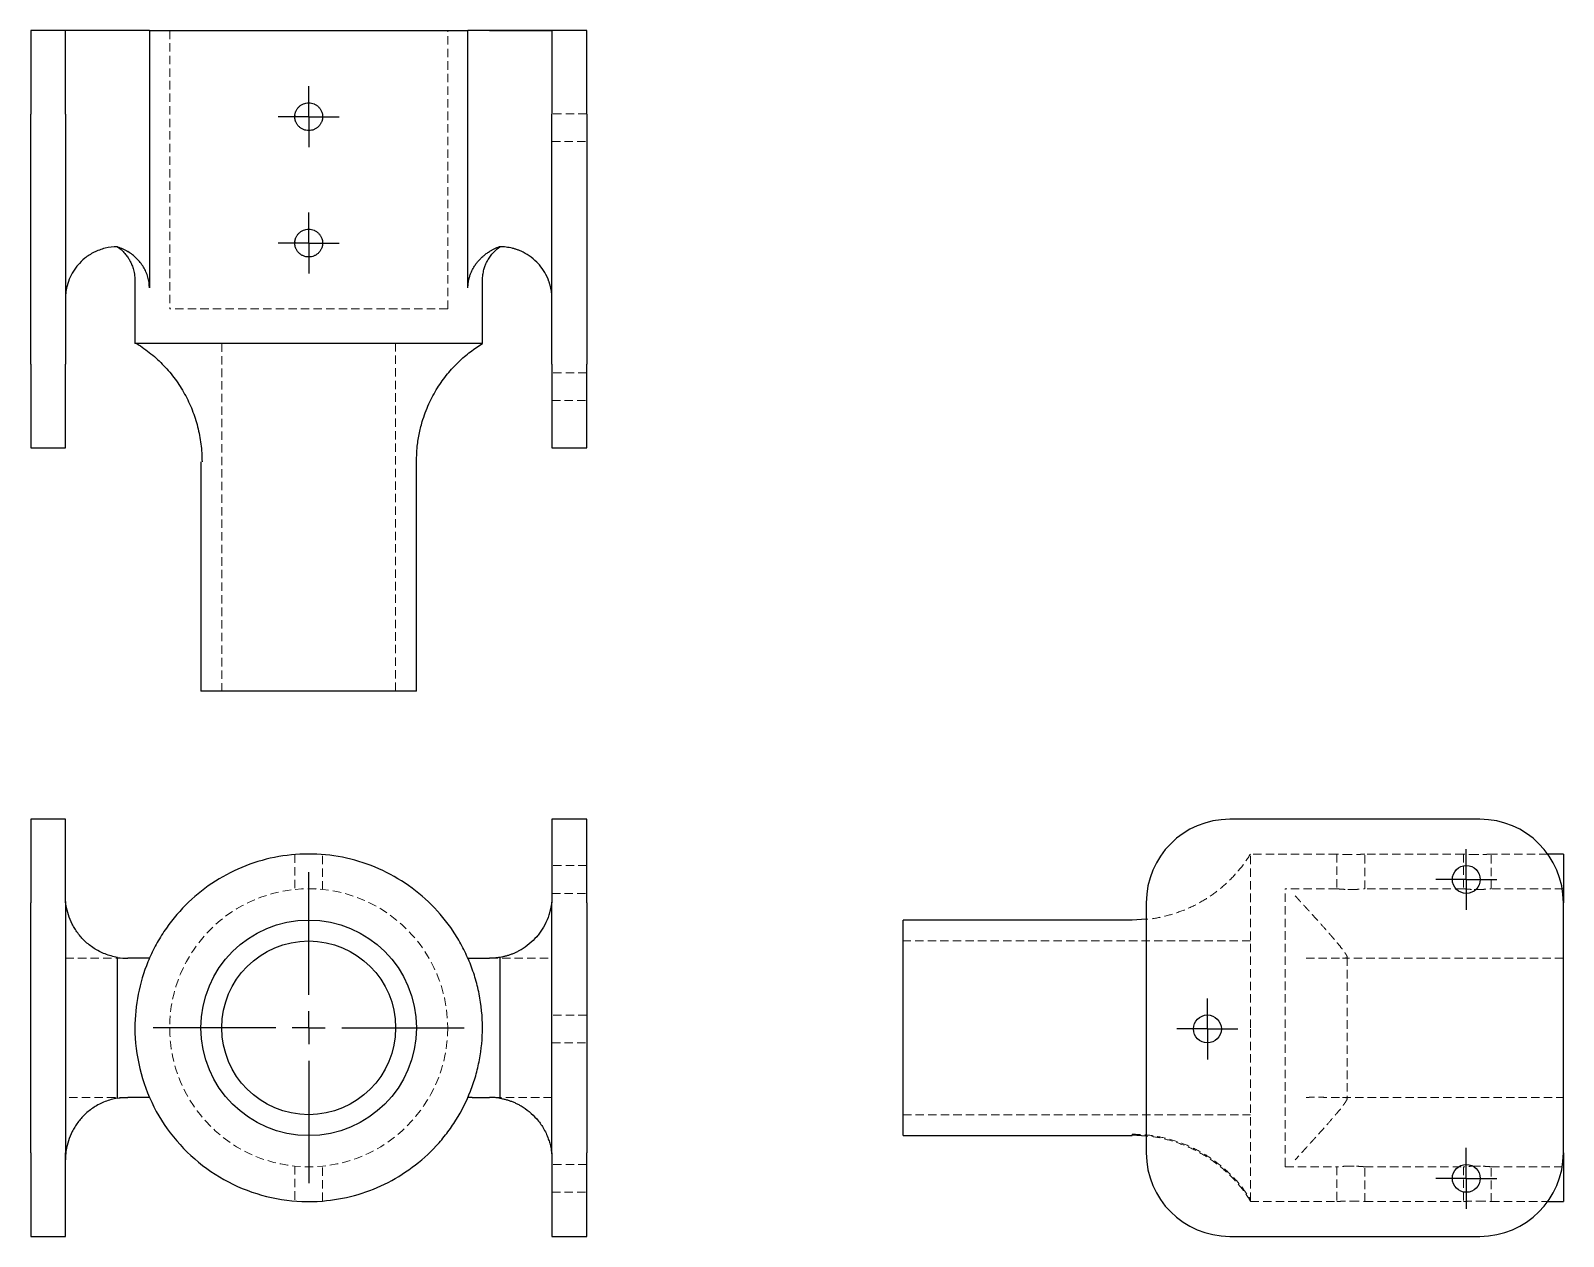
# Model space of a CAD drawing. Header units: millimetres. Extents: x 41 to 273, y 25 to 208.
import ezdxf

# ---------------------------------------------------------------- set-up
doc = ezdxf.new("R2010")
doc.units = ezdxf.units.MM
doc.linetypes.add('HIDDEN', pattern=[1.905, 1.27, -0.635])
doc.layers.add('10', color=7, linetype='Continuous')

# ---------------------------------------------------------------- blocks, each defined once
blk = doc.blocks.new('SW_CENTERMARKSYMBOL_0')
at = {"layer": '10', "color": 0}
for p, q in [((0, 5), (0, 23.55)), ((0, 0), (0, 2.5)), ((-5, 0), (-23.55, 0)), ((0, 0), (-2.5, 0)), ((0, 0), (0, -2.5)), ((0, 0), (2.5, 0)), ((5, 0), (23.55, 0)), ((0, -5), (0, -23.55))]:
    blk.add_line(p, q, dxfattribs=at)
blk = doc.blocks.new('SW_CENTERMARKSYMBOL_1')
at = {"layer": '10', "color": 0}
for p, q in [((0, 2.5), (0, 4.61)), ((0, 0), (0, 2.5)), ((-2.5, 0), (-4.61, 0)), ((0, 0), (-2.5, 0)), ((0, 0), (0, -2.5)), ((0, 0), (2.5, 0)), ((2.5, 0), (4.61, 0)), ((0, -2.5), (0, -4.61))]:
    blk.add_line(p, q, dxfattribs=at)
blk = doc.blocks.new('SW_CENTERMARKSYMBOL_2')
at = {"layer": '10', "color": 0}
for p, q in [((0, 2.5), (0, 4.61)), ((0, 0), (0, 2.5)), ((-2.5, 0), (-4.61, 0)), ((0, 0), (-2.5, 0)), ((0, 0), (0, -2.5)), ((0, 0), (2.5, 0)), ((2.5, 0), (4.61, 0)), ((0, -2.5), (0, -4.61))]:
    blk.add_line(p, q, dxfattribs=at)
blk = doc.blocks.new('SW_CENTERMARKSYMBOL_3')
at = {"layer": '10', "color": 0}
for p, q in [((0, 2.5), (0, 4.61)), ((0, 0), (0, 2.5)), ((-2.5, 0), (-4.61, 0)), ((0, 0), (-2.5, 0)), ((0, 0), (0, -2.5)), ((0, 0), (2.5, 0)), ((2.5, 0), (4.61, 0)), ((0, -2.5), (0, -4.61))]:
    blk.add_line(p, q, dxfattribs=at)
blk = doc.blocks.new('SW_CENTERMARKSYMBOL_4')
at = {"layer": '10', "color": 0}
for p, q in [((0, 2.5), (0, 4.61)), ((0, 0), (0, 2.5)), ((-2.5, 0), (-4.61, 0)), ((0, 0), (-2.5, 0)), ((0, 0), (0, -2.5)), ((0, 0), (2.5, 0)), ((2.5, 0), (4.61, 0)), ((0, -2.5), (0, -4.61))]:
    blk.add_line(p, q, dxfattribs=at)
blk = doc.blocks.new('SW_CENTERMARKSYMBOL_5')
at = {"layer": '10', "color": 0}
for p, q in [((0, 2.5), (0, 4.61)), ((0, 0), (0, 2.5)), ((-2.5, 0), (-4.61, 0)), ((0, 0), (-2.5, 0)), ((0, 0), (0, -2.5)), ((0, 0), (2.5, 0)), ((2.5, 0), (4.61, 0)), ((0, -2.5), (0, -4.61))]:
    blk.add_line(p, q, dxfattribs=at)

msp = doc.modelspace()

# ---------------------------------------------------------------- linework, layer by layer
at = {"color": 7, "linetype": 'Continuous', "lineweight": 25}
for p, q in [((46.22, 208), (40.9, 208)), ((40.9, 208), (40.9, 195.37)), ((58.88, 208), (46.16, 208)), ((46.16, 195.37), (46.16, 207.95)), ((55.63, 208), (46.22, 208)), ((58.88, 208), (58.88, 169.03)), ((58.88, 208), (107.12, 208)), ((107.12, 169.03), (107.12, 208)), ((119.84, 208), (107.12, 208)), ((110.37, 208), (119.78, 208)), ((125.1, 208), (119.78, 208)), ((119.84, 207.95), (119.84, 195.37)), ((125.1, 195.37), (125.1, 208)), ((40.9, 157.47), (40.9, 195.37)), ((46.16, 195.37), (46.16, 157.47)), ((119.84, 157.47), (119.84, 195.37)), ((125.1, 195.37), (125.1, 157.47)), ((56.68, 170.14), (56.68, 160.63)), ((109.32, 160.63), (109.32, 170.14)), ((40.9, 157.47), (40.9, 144.84)), ((46.16, 144.84), (46.16, 157.47)), ((119.84, 157.47), (119.84, 144.84)), ((125.1, 144.84), (125.1, 157.47)), ((40.9, 144.84), (46.16, 144.84)), ((119.84, 144.84), (125.1, 144.84)), ((66.68, 142.71), (66.68, 108)), ((99.32, 108), (99.32, 142.71)), ((99.32, 108), (66.68, 108)), ((46.16, 88.58), (40.9, 88.58)), ((40.9, 88.58), (40.9, 75.95)), ((46.16, 75.95), (46.16, 88.58)), ((125.1, 88.58), (119.84, 88.58)), ((119.84, 88.58), (119.84, 75.95)), ((125.1, 75.95), (125.1, 88.58)), ((260.37, 88.58), (222.47, 88.58)), ((273, 83.31), (270.63, 83.31)), ((273, 83.31), (273, 75.95)), ((40.9, 38.05), (40.9, 75.95)), ((46.16, 75.95), (46.16, 38.05)), ((119.84, 38.05), (119.84, 75.95)), ((125.1, 75.95), (125.1, 38.05)), ((209.84, 75.95), (209.84, 38.05)), ((273, 38.05), (273, 75.95)), ((207.71, 73.32), (173, 73.32)), ((173, 40.68), (173, 73.32)), ((209.84, 73.45), (207.71, 73.31)), ((54.05, 46.34), (54.05, 67.66)), ((111.95, 67.66), (111.95, 46.34)), ((173, 40.68), (207.71, 40.68)), ((209.84, 40.6), (207.71, 40.74)), ((207.71, 40.7), (207.71, 40.69)), ((40.9, 38.05), (40.9, 25.42)), ((46.16, 25.42), (46.16, 38.05)), ((119.84, 38.05), (119.84, 25.42)), ((125.1, 25.42), (125.1, 38.05)), ((273, 38.05), (273, 30.68)), ((270.63, 30.68), (273, 30.68)), ((40.9, 25.42), (46.16, 25.42)), ((119.84, 25.42), (125.1, 25.42)), ((222.47, 25.42), (260.37, 25.42))]:
    msp.add_line(p, q, dxfattribs=at)
at = {"color": 7, "linetype": 'HIDDEN', "lineweight": 18}
for p, q in [((61.95, 208), (61.95, 165.89)), ((104.05, 165.89), (104.05, 208)), ((80.92, 194.87), (80.93, 195.16)), ((125.1, 195.4), (119.84, 195.4)), ((119.84, 191.19), (125.1, 191.19)), ((80.92, 175.73), (80.93, 176.01)), ((104.05, 165.89), (61.95, 165.89)), ((69.84, 160.63), (69.84, 108)), ((96.16, 108), (96.16, 160.63)), ((125.1, 156.2), (119.84, 156.2)), ((119.84, 151.99), (125.1, 151.99)), ((80.89, 83.23), (80.89, 77.95)), ((85.11, 77.95), (85.11, 83.23)), ((125.1, 81.57), (119.84, 81.57)), ((238.72, 83.31), (225.63, 83.31)), ((238.72, 83.32), (238.72, 78.05)), ((257.87, 83.31), (242.93, 83.31)), ((242.93, 78.05), (242.93, 83.32)), ((257.87, 83.32), (257.87, 78.05)), ((270.63, 83.31), (262.08, 83.31)), ((262.08, 78.05), (262.08, 83.32)), ((119.84, 77.36), (125.1, 77.36)), ((230.89, 36.05), (230.89, 78.05)), ((238.72, 78.05), (230.89, 78.05)), ((240.95, 77.95), (240.36, 77.95)), ((257.87, 78.05), (242.91, 78.05)), ((260.09, 77.95), (259.5, 77.95)), ((273, 78.05), (262.05, 78.05)), ((225.63, 70.16), (173, 70.16)), ((46.16, 67.53), (55.63, 67.53)), ((110.37, 67.53), (119.84, 67.53)), ((273, 67.53), (239.55, 67.53)), ((240.27, 67.66), (240.27, 46.34)), ((125.1, 58.93), (119.84, 58.93)), ((119.84, 54.72), (125.1, 54.72)), ((55.63, 46.47), (46.16, 46.47)), ((119.84, 46.47), (110.37, 46.47)), ((239.55, 46.47), (273, 46.47)), ((173, 43.84), (225.63, 43.84)), ((80.89, 36.05), (80.89, 30.77)), ((85.11, 30.77), (85.11, 36.05)), ((125.1, 36.3), (119.84, 36.3)), ((230.89, 35.95), (230.89, 36.05)), ((230.89, 35.95), (238.75, 35.95)), ((238.72, 35.95), (238.72, 30.68)), ((240.71, 36.05), (241.3, 36.05)), ((242.93, 35.95), (257.89, 35.95)), ((242.93, 30.68), (242.93, 35.95)), ((257.87, 35.95), (257.87, 30.68)), ((259.85, 36.05), (260.44, 36.05)), ((262.07, 35.95), (273, 35.95)), ((262.08, 30.68), (262.08, 35.95)), ((119.84, 32.09), (125.1, 32.09)), ((225.63, 30.71), (225.63, 30.77)), ((225.63, 30.68), (238.72, 30.68)), ((242.93, 30.68), (257.87, 30.68)), ((262.08, 30.68), (270.63, 30.68))]:
    msp.add_line(p, q, dxfattribs=at)
at = {"color": 7, "linetype": 'Continuous', "lineweight": 25}
for centre, radius in [((258.3, 79.46), 2.11), ((83, 57), 16.32), ((83, 57), 13.16), ((219.1, 56.83), 2.11), ((258.3, 34.2), 2.11)]:
    msp.add_circle(centre, radius, dxfattribs=at)
at = {"color": 7, "linetype": 'HIDDEN', "lineweight": 18}
msp.add_circle((83, 57), 21.05, dxfattribs=at)
at = {"color": 7, "linetype": 'Continuous', "lineweight": 25}
for centre, start, end in [((222.47, 75.95), 90, 180), ((260.37, 75.95), 0, 90), ((222.47, 38.05), 180, 270), ((260.37, 38.05), 270, 0)]:
    msp.add_arc(centre, 12.63, start, end, dxfattribs=at)
for points in [[(46.16, 207.95), (46.16, 207.98), (46.18, 208), (46.22, 208)], [(54.05, 175.27), (54.61, 175.1), (55.13, 174.85), (55.63, 174.54)], [(54.05, 67.66), (54.61, 67.56), (55.13, 67.53), (55.63, 67.53)], [(54.05, 46.34), (54.61, 46.43), (55.13, 46.47), (55.63, 46.47)]]:
    msp.add_open_spline(points, degree=3, dxfattribs=at)
at = {"color": 7, "linetype": 'HIDDEN', "lineweight": 18}
for points, knots in [([(57.24, 208), (57.21, 208), (57.14, 208), (57.06, 208), (56.98, 208), (56.91, 208), (56.85, 208), (56.8, 208), (56.76, 208), (56.72, 208), (56.7, 208), (56.69, 208), (56.68, 208), (56.78, 208), (57.1, 208), (57.43, 208), (57.66, 208), (57.92, 208), (58.21, 208), (58.53, 208), (58.76, 208), (58.88, 208)], [0, 0, 0, 0, 0.030382, 0.060716, 0.091015, 0.121289, 0.151547, 0.181802, 0.212063, 0.242341, 0.272647, 0.302991, 0.333385, 0.499988, 0.666627, 0.722293, 0.777831, 0.833304, 0.88878, 0.944324, 1, 1, 1, 1]), ([(107.12, 208), (107.18, 208), (107.31, 208), (107.5, 208), (107.67, 208), (107.84, 208), (108, 208), (108.15, 208), (108.29, 208), (108.42, 208), (108.54, 208), (108.66, 208), (108.92, 208), (109.22, 208), (109.33, 208), (109.3, 208), (109.26, 208), (109.18, 208), (109.07, 208), (108.94, 208), (108.82, 208), (108.76, 208)], [0, 0, 0, 0, 0.030384, 0.060722, 0.091022, 0.121297, 0.151556, 0.181811, 0.212071, 0.242348, 0.272652, 0.302994, 0.333385, 0.499988, 0.666627, 0.722288, 0.777823, 0.833296, 0.888772, 0.944319, 1, 1, 1, 1]), ([(225.63, 83.31), (225.13, 82.57), (224.14, 81.09), (222.3, 79.13), (220.25, 77.39), (218, 75.94), (215.58, 74.77), (213.03, 73.96), (211.1, 73.52), (210.02, 73.46), (209.84, 73.45)], [0, 0, 0, 0, 0.138811, 0.277637, 0.416468, 0.555254, 0.694017, 0.832851, 0.971737, 1, 1, 1, 1]), ([(225.63, 57), (225.63, 58.15), (225.63, 60.45), (225.63, 63.83), (225.63, 67.1), (225.63, 70.2), (225.63, 73.07), (225.63, 75.67), (225.63, 77.94), (225.63, 79.86), (225.63, 81.39), (225.63, 82.49), (225.63, 83.19), (225.63, 83.27), (225.63, 83.31)], [0, 0, 0, 0, 0.083369, 0.166738, 0.250107, 0.333476, 0.416845, 0.500213, 0.583582, 0.666951, 0.75032, 0.833689, 0.917058, 1, 1, 1, 1]), ([(240.83, 83.23), (240.78, 83.23), (240.69, 83.23), (240.55, 83.23), (240.42, 83.23), (240.28, 83.24), (240.15, 83.24), (239.94, 83.25), (239.65, 83.26), (239.33, 83.27), (239.07, 83.29), (238.89, 83.3), (238.79, 83.31), (238.73, 83.31), (238.73, 83.31), (238.72, 83.31)], [0, 0, 0, 0, 0.042007, 0.08365, 0.125109, 0.166565, 0.208202, 0.250198, 0.375085, 0.500066, 0.624998, 0.749934, 0.833535, 0.916407, 1, 1, 1, 1]), ([(242.93, 83.31), (242.93, 83.31), (242.93, 83.31), (242.92, 83.31), (242.9, 83.31), (242.86, 83.31), (242.82, 83.31), (242.74, 83.3), (242.59, 83.29), (242.33, 83.27), (242.01, 83.26), (241.68, 83.24), (241.38, 83.24), (241.1, 83.23), (240.92, 83.23), (240.83, 83.23)], [0, 0, 0, 0, 0.041985, 0.083615, 0.125071, 0.166533, 0.208183, 0.250201, 0.375111, 0.500068, 0.625024, 0.749936, 0.833513, 0.916382, 1, 1, 1, 1]), ([(259.97, 83.23), (259.92, 83.23), (259.83, 83.23), (259.7, 83.23), (259.56, 83.23), (259.43, 83.24), (259.29, 83.24), (259.08, 83.25), (258.79, 83.26), (258.47, 83.27), (258.21, 83.29), (258.04, 83.3), (257.93, 83.31), (257.88, 83.31), (257.87, 83.31), (257.87, 83.31)], [0, 0, 0, 0, 0.042007, 0.08365, 0.125109, 0.166565, 0.208202, 0.250198, 0.375085, 0.500066, 0.624998, 0.749934, 0.833535, 0.916407, 1, 1, 1, 1]), ([(262.08, 83.31), (262.08, 83.31), (262.07, 83.31), (262.06, 83.31), (262.04, 83.31), (262.01, 83.31), (261.97, 83.31), (261.88, 83.3), (261.73, 83.29), (261.47, 83.27), (261.15, 83.26), (260.82, 83.24), (260.52, 83.24), (260.25, 83.23), (260.06, 83.23), (259.97, 83.23)], [0, 0, 0, 0, 0.0419847, 0.0836151, 0.1250706, 0.1665327, 0.208183, 0.2502007, 0.3751114, 0.5000683, 0.6250236, 0.749936, 0.8335133, 0.9163823, 1, 1, 1, 1]), ([(232.38, 77), (232.48, 76.89), (232.67, 76.69), (232.94, 76.38), (233.21, 76.09), (233.46, 75.81), (233.7, 75.55), (233.93, 75.3), (234.14, 75.07), (234.34, 74.85), (234.53, 74.64), (234.71, 74.45), (234.87, 74.27), (235.44, 73.64), (236.35, 72.63), (237.24, 71.63), (237.74, 71.05), (238.23, 70.49), (238.9, 69.7), (239.47, 68.99), (239.78, 68.58), (239.93, 68.36), (240.05, 68.17), (240.15, 68.01), (240.22, 67.86), (240.27, 67.75), (240.27, 67.69), (240.27, 67.66)], [0, 0, 0, 0, 0.027283, 0.053404, 0.078364, 0.102163, 0.124801, 0.146277, 0.166593, 0.185747, 0.203741, 0.220573, 0.236246, 0.250757, 0.386552, 0.504772, 0.530439, 0.555395, 0.671861, 0.77759, 0.811129, 0.843972, 0.876178, 0.907814, 0.938948, 0.969651, 1, 1, 1, 1]), ([(238.72, 78.05), (238.72, 78.05), (238.68, 78.06), (238.82, 78.04), (239.15, 78.01), (239.69, 77.97), (240.28, 77.95), (240.67, 77.95), (240.83, 77.95)], [0, 0, 0, 0, 0.001875, 0.215584, 0.42927, 0.643873, 0.858918, 1, 1, 1, 1]), ([(240.83, 77.95), (241.06, 77.95), (241.54, 77.95), (242.17, 77.99), (242.64, 78.02), (242.91, 78.05), (242.91, 78.05), (242.91, 78.05)], [0, 0, 0, 0, 0.214107, 0.428188, 0.642942, 0.858141, 1, 1, 1, 1]), ([(257.87, 78.05), (257.87, 78.05), (257.83, 78.06), (257.97, 78.04), (258.29, 78.01), (258.83, 77.97), (259.42, 77.95), (259.82, 77.95), (259.97, 77.95)], [0, 0, 0, 0, 0.001875, 0.215584, 0.42927, 0.643873, 0.858918, 1, 1, 1, 1]), ([(259.97, 77.95), (260.21, 77.95), (260.68, 77.95), (261.31, 77.99), (261.78, 78.02), (262.05, 78.05), (262.05, 78.05), (262.05, 78.05)], [0, 0, 0, 0, 0.214107, 0.428188, 0.642942, 0.858141, 1, 1, 1, 1]), ([(234.03, 67.53), (234.12, 67.53), (234.29, 67.53), (234.54, 67.53), (234.8, 67.53), (235.05, 67.53), (235.29, 67.53), (235.54, 67.53), (235.78, 67.53), (236.03, 67.53), (236.27, 67.53), (236.5, 67.53), (236.74, 67.53), (236.97, 67.53), (237.29, 67.53), (237.67, 67.53), (238.11, 67.53), (238.51, 67.53), (238.89, 67.53), (239.24, 67.53), (239.44, 67.53), (239.55, 67.53)], [0, 0, 0, 0, 0.0383758, 0.0765054, 0.1144574, 0.1523015, 0.1901079, 0.2279469, 0.2658887, 0.304003, 0.3423585, 0.3810227, 0.4200612, 0.4595382, 0.4995153, 0.5826223, 0.6651327, 0.7475884, 0.8305324, 0.9144982, 1, 1, 1, 1]), ([(240.27, 67.65), (240.27, 67.65), (240.27, 67.65), (240.26, 67.64), (240.24, 67.63), (240.19, 67.62), (240.11, 67.59), (239.96, 67.55), (239.77, 67.53), (239.62, 67.53), (239.54, 67.53)], [0, 0, 0, 0, 0.015243, 0.030891, 0.062177, 0.124717, 0.249708, 0.499651, 0.74673, 1, 1, 1, 1]), ([(225.63, 30.77), (225.63, 30.9), (225.63, 31.18), (225.63, 32.04), (225.63, 32.61), (225.63, 34.04), (225.63, 34.9), (225.63, 36.85), (225.63, 37.94), (225.63, 39.74), (225.63, 40.37), (225.63, 41.67), (225.63, 42.34), (225.63, 44.43), (225.63, 45.89), (225.63, 48.17), (225.63, 48.94), (225.63, 50.52), (225.63, 51.32), (225.63, 53.74), (225.63, 55.37), (225.63, 57)], [0, 0, 0, 0, 0.125, 0.125, 0.25, 0.25, 0.375, 0.375, 0.5, 0.5, 0.5625, 0.5625, 0.625, 0.625, 0.75, 0.75, 0.8125, 0.8125, 0.875, 0.875, 1, 1, 1, 1]), ([(234.03, 46.47), (234.11, 46.47), (234.27, 46.47), (234.5, 46.47), (234.74, 46.48), (234.99, 46.48), (235.23, 46.48), (235.48, 46.48), (235.73, 46.48), (235.98, 46.48), (236.23, 46.48), (236.47, 46.48), (236.72, 46.47), (236.96, 46.47), (237.34, 46.47), (237.88, 46.47), (238.53, 46.47), (239.06, 46.47), (239.38, 46.47), (239.51, 46.47), (239.54, 46.47)], [0, 0, 0, 0, 0.034876, 0.070423, 0.106622, 0.143456, 0.180902, 0.218934, 0.257528, 0.296654, 0.336285, 0.376393, 0.416948, 0.457925, 0.4993, 0.611812, 0.749536, 0.889713, 0.972371, 1, 1, 1, 1]), ([(240.27, 46.34), (240.25, 46.35), (240.2, 46.38), (240.11, 46.41), (240.02, 46.43), (239.91, 46.45), (239.8, 46.46), (239.68, 46.47), (239.59, 46.47), (239.55, 46.47)], [0, 0, 0, 0, 0.139234, 0.279362, 0.420576, 0.563066, 0.707016, 0.852603, 1, 1, 1, 1]), ([(240.27, 46.34), (240.27, 46.33), (240.27, 46.3), (240.26, 46.24), (240.24, 46.18), (240.21, 46.11), (240.17, 46.04), (240.13, 45.96), (240.08, 45.87), (240.02, 45.77), (239.95, 45.67), (239.87, 45.55), (239.79, 45.44), (239.69, 45.31), (239.44, 44.96), (238.9, 44.3), (237.95, 43.18), (236.74, 41.8), (235.71, 40.66), (234.99, 39.87), (234.66, 39.51), (234.29, 39.09), (233.87, 38.64), (233.41, 38.13), (232.91, 37.58), (232.56, 37.2), (232.38, 37)], [0, 0, 0, 0, 0.016305, 0.032703, 0.049206, 0.065826, 0.082574, 0.099462, 0.1165, 0.1337, 0.151072, 0.168626, 0.186371, 0.204318, 0.222475, 0.328191, 0.444669, 0.57347, 0.722773, 0.750824, 0.782724, 0.818476, 0.858078, 0.901533, 0.94884, 1, 1, 1, 1]), ([(207.71, 40.69), (207.71, 40.71), (207.71, 40.74), (207.71, 40.88), (207.71, 40.91)], [0, 0, 0, 0, 0.760095, 1, 1, 1, 1]), ([(207.71, 40.89), (208.61, 40.86), (210.39, 40.79), (213.03, 40.27), (215.58, 39.45), (218, 38.3), (220.25, 36.86), (222.3, 35.15), (224.14, 33.22), (225.13, 31.75), (225.63, 31.02)], [0, 0, 0, 0, 0.125034, 0.250088, 0.375095, 0.500038, 0.625003, 0.750008, 0.875009, 1, 1, 1, 1]), ([(225.63, 30.77), (225.13, 31.51), (224.14, 32.99), (222.3, 34.94), (220.25, 36.67), (218, 38.12), (215.58, 39.28), (213.03, 40.1), (211.1, 40.53), (210.02, 40.59), (209.84, 40.6)], [0, 0, 0, 0, 0.138812, 0.277638, 0.41647, 0.555257, 0.694019, 0.832852, 0.971738, 1, 1, 1, 1]), ([(240.83, 36.05), (240.59, 36.05), (240.12, 36.05), (239.49, 36.01), (239.02, 35.98), (238.75, 35.95), (238.75, 35.95), (238.75, 35.95)], [0, 0, 0, 0, 0.214107, 0.428188, 0.642942, 0.858141, 1, 1, 1, 1]), ([(242.93, 35.95), (242.93, 35.95), (242.97, 35.94), (242.83, 35.96), (242.51, 35.99), (241.97, 36.03), (241.38, 36.05), (240.98, 36.05), (240.83, 36.05)], [0, 0, 0, 0, 0.0018753, 0.2155841, 0.4292701, 0.6438735, 0.858918, 1, 1, 1, 1]), ([(259.97, 36.05), (259.73, 36.05), (259.26, 36.05), (258.63, 36.01), (258.16, 35.98), (257.89, 35.95), (257.89, 35.95), (257.89, 35.95)], [0, 0, 0, 0, 0.2141068, 0.4281875, 0.6429423, 0.858141, 1, 1, 1, 1]), ([(262.07, 35.95), (262.08, 35.95), (262.11, 35.94), (261.98, 35.96), (261.65, 35.99), (261.11, 36.03), (260.52, 36.05), (260.13, 36.05), (259.97, 36.05)], [0, 0, 0, 0, 0.001875, 0.215584, 0.42927, 0.643873, 0.858918, 1, 1, 1, 1]), ([(238.72, 30.68), (238.72, 30.68), (238.73, 30.69), (238.74, 30.69), (238.76, 30.69), (238.79, 30.69), (238.83, 30.69), (238.91, 30.7), (239.07, 30.71), (239.33, 30.73), (239.65, 30.74), (239.98, 30.76), (240.28, 30.76), (240.55, 30.77), (240.74, 30.77), (240.83, 30.77)], [0, 0, 0, 0, 0.041988, 0.08362, 0.125076, 0.166538, 0.208186, 0.2502, 0.375111, 0.500068, 0.625023, 0.749936, 0.833512, 0.916381, 1, 1, 1, 1]), ([(240.83, 30.77), (240.87, 30.77), (240.97, 30.77), (241.1, 30.77), (241.24, 30.77), (241.37, 30.76), (241.51, 30.76), (241.72, 30.75), (242.01, 30.74), (242.33, 30.73), (242.59, 30.71), (242.76, 30.7), (242.87, 30.69), (242.92, 30.69), (242.93, 30.69), (242.93, 30.68)], [0, 0, 0, 0, 0.0420079, 0.0836512, 0.1251098, 0.166566, 0.2082021, 0.2501982, 0.3750848, 0.5000661, 0.6249971, 0.7499338, 0.8335402, 0.9164121, 1, 1, 1, 1]), ([(257.87, 30.68), (257.87, 30.68), (257.87, 30.69), (257.88, 30.69), (257.9, 30.69), (257.94, 30.69), (257.98, 30.69), (258.06, 30.7), (258.21, 30.71), (258.47, 30.73), (258.79, 30.74), (259.12, 30.76), (259.42, 30.76), (259.7, 30.77), (259.88, 30.77), (259.97, 30.77)], [0, 0, 0, 0, 0.041988, 0.08362, 0.125076, 0.166538, 0.208186, 0.2502, 0.375111, 0.500068, 0.625023, 0.749936, 0.833512, 0.916381, 1, 1, 1, 1]), ([(259.97, 30.77), (260.02, 30.77), (260.11, 30.77), (260.25, 30.77), (260.38, 30.77), (260.52, 30.76), (260.65, 30.76), (260.86, 30.75), (261.15, 30.74), (261.47, 30.73), (261.73, 30.71), (261.91, 30.7), (262.01, 30.69), (262.07, 30.69), (262.07, 30.69), (262.08, 30.68)], [0, 0, 0, 0, 0.042008, 0.083651, 0.12511, 0.166566, 0.208202, 0.250198, 0.375085, 0.500066, 0.624997, 0.749934, 0.83354, 0.916412, 1, 1, 1, 1])]:
    msp.add_open_spline(points, degree=3, knots=knots, dxfattribs=at)
at = {"color": 7, "linetype": 'Continuous', "lineweight": 25}
for points, knots in [([(119.78, 208), (119.79, 208), (119.81, 208), (119.83, 207.99), (119.84, 207.97), (119.84, 207.96), (119.84, 207.95)], [0, 0, 0, 0, 0.24988, 0.49971, 0.749686, 1, 1, 1, 1]), ([(80.89, 194.97), (80.9, 195.02), (80.9, 195.11), (80.91, 195.25), (80.93, 195.38), (80.96, 195.52), (81, 195.65), (81.09, 195.86), (81.24, 196.15), (81.5, 196.47), (81.82, 196.73), (82.19, 196.93), (82.59, 197.05), (83, 197.09), (83.41, 197.05), (83.81, 196.93), (84.18, 196.73), (84.5, 196.47), (84.76, 196.15), (84.94, 195.82), (85.04, 195.52), (85.1, 195.25), (85.1, 195.06), (85.11, 194.97)], [0, 0, 0, 0, 0.02101, 0.041837, 0.062573, 0.083307, 0.104131, 0.125136, 0.187598, 0.250106, 0.31259, 0.375077, 0.437557, 0.500034, 0.562497, 0.62499, 0.687464, 0.749961, 0.812457, 0.874931, 0.916732, 0.958179, 1, 1, 1, 1]), ([(85.11, 194.97), (85.1, 194.92), (85.1, 194.83), (85.09, 194.7), (85.07, 194.56), (85.04, 194.43), (85, 194.29), (84.91, 194.08), (84.76, 193.79), (84.5, 193.47), (84.18, 193.21), (83.81, 193.01), (83.41, 192.89), (83, 192.85), (82.59, 192.89), (82.19, 193.01), (81.82, 193.21), (81.5, 193.47), (81.24, 193.79), (81.06, 194.12), (80.96, 194.42), (80.9, 194.7), (80.9, 194.88), (80.89, 194.97)], [0, 0, 0, 0, 0.0210099, 0.0418375, 0.0625728, 0.083307, 0.1041313, 0.1251358, 0.1875975, 0.2501063, 0.3125903, 0.3750768, 0.4375574, 0.5000335, 0.5624969, 0.6249903, 0.687464, 0.7499608, 0.8124568, 0.8749313, 0.9167322, 0.9581789, 1, 1, 1, 1]), ([(80.89, 175.83), (80.9, 175.87), (80.9, 175.97), (80.91, 176.1), (80.93, 176.24), (80.96, 176.37), (81, 176.51), (81.09, 176.72), (81.24, 177.01), (81.5, 177.33), (81.82, 177.59), (82.19, 177.79), (82.59, 177.91), (83, 177.95), (83.41, 177.91), (83.81, 177.79), (84.18, 177.59), (84.5, 177.33), (84.76, 177.01), (84.94, 176.68), (85.04, 176.38), (85.1, 176.1), (85.1, 175.92), (85.11, 175.83)], [0, 0, 0, 0, 0.02101, 0.041837, 0.062573, 0.083307, 0.104131, 0.125136, 0.187598, 0.250106, 0.31259, 0.375077, 0.437557, 0.500034, 0.562497, 0.62499, 0.687464, 0.749961, 0.812457, 0.874931, 0.916732, 0.958179, 1, 1, 1, 1]), ([(54.05, 175.27), (53.4, 175.27), (52.77, 175.19), (51.87, 174.97), (51.58, 174.88), (51.02, 174.67), (50.75, 174.56), (50.24, 174.3), (50, 174.16), (49.53, 173.86), (49.31, 173.7), (48.7, 173.2), (48.34, 172.85), (47.86, 172.28), (47.71, 172.08), (47.43, 171.68), (47.3, 171.48), (46.96, 170.87), (46.77, 170.45), (46.46, 169.59), (46.35, 169.15), (46.23, 168.49), (46.21, 168.27), (46.18, 167.94), (46.17, 167.82), (46.16, 167.6), (46.16, 167.49), (46.16, 167.38)], [0, 0, 0, 0, 0.125, 0.125, 0.1875, 0.1875, 0.25, 0.25, 0.3125, 0.3125, 0.375, 0.375, 0.5, 0.5, 0.5625, 0.5625, 0.625, 0.625, 0.75, 0.75, 0.875, 0.875, 0.9375, 0.9375, 0.96875, 0.96875, 1, 1, 1, 1]), ([(54.05, 175.27), (54.29, 175.09), (54.74, 174.74), (55.26, 174.15), (55.64, 173.63), (55.94, 173.14), (56.2, 172.6), (56.44, 171.93), (56.64, 171.1), (56.67, 170.48), (56.68, 170.14)], [0, 0, 0, 0, 0.152727, 0.282922, 0.390585, 0.476544, 0.571165, 0.689917, 0.832866, 1, 1, 1, 1]), ([(58.88, 169.03), (58.88, 169.59), (58.8, 170.14), (58.57, 170.94), (58.47, 171.21), (58.25, 171.72), (58.12, 171.97), (57.69, 172.68), (57.34, 173.12), (56.75, 173.71), (56.54, 173.89), (56.1, 174.23), (55.87, 174.39), (55.63, 174.54)], [0, 0, 0, 0, 0.25, 0.25, 0.375, 0.375, 0.5, 0.5, 0.75, 0.75, 0.875, 0.875, 1, 1, 1, 1]), ([(85.11, 175.83), (85.1, 175.78), (85.1, 175.69), (85.09, 175.55), (85.07, 175.42), (85.04, 175.28), (85, 175.15), (84.91, 174.94), (84.76, 174.65), (84.5, 174.33), (84.18, 174.07), (83.81, 173.87), (83.41, 173.75), (83, 173.71), (82.59, 173.75), (82.19, 173.87), (81.82, 174.07), (81.5, 174.33), (81.24, 174.65), (81.06, 174.98), (80.96, 175.28), (80.9, 175.55), (80.9, 175.74), (80.89, 175.83)], [0, 0, 0, 0, 0.02101, 0.041837, 0.062573, 0.083307, 0.104131, 0.125136, 0.187598, 0.250106, 0.31259, 0.375077, 0.437557, 0.500034, 0.562497, 0.62499, 0.687464, 0.749961, 0.812457, 0.874931, 0.916732, 0.958179, 1, 1, 1, 1]), ([(107.12, 169.03), (107.12, 169.12), (107.12, 169.29), (107.14, 169.54), (107.16, 169.8), (107.2, 170.05), (107.25, 170.29), (107.31, 170.54), (107.38, 170.78), (107.46, 171.03), (107.55, 171.27), (107.65, 171.5), (107.76, 171.74), (107.89, 171.97), (108.07, 172.29), (108.32, 172.67), (108.66, 173.11), (109.04, 173.51), (109.45, 173.89), (109.89, 174.24), (110.21, 174.44), (110.37, 174.55)], [0, 0, 0, 0, 0.0383758, 0.0765054, 0.1144574, 0.1523015, 0.1901079, 0.2279469, 0.2658887, 0.304003, 0.3423585, 0.3810227, 0.4200612, 0.4595382, 0.4995153, 0.5826223, 0.6651327, 0.7475884, 0.8305324, 0.9144982, 1, 1, 1, 1]), ([(109.32, 170.14), (109.33, 170.45), (109.35, 171.01), (109.52, 171.78), (109.72, 172.39), (109.95, 172.92), (110.23, 173.44), (110.64, 174.03), (111.2, 174.68), (111.68, 175.07), (111.95, 175.27)], [0, 0, 0, 0, 0.152712, 0.282891, 0.390523, 0.476456, 0.571089, 0.689879, 0.832853, 1, 1, 1, 1]), ([(111.95, 175.27), (111.94, 175.27), (111.92, 175.27), (111.89, 175.26), (111.83, 175.24), (111.71, 175.19), (111.47, 175.11), (111.14, 174.96), (110.75, 174.77), (110.5, 174.62), (110.37, 174.54)], [0, 0, 0, 0, 0.015243, 0.030891, 0.062177, 0.124717, 0.249708, 0.499651, 0.74673, 1, 1, 1, 1]), ([(119.84, 167.38), (119.84, 167.48), (119.84, 167.67), (119.82, 167.94), (119.8, 168.21), (119.77, 168.46), (119.73, 168.7), (119.69, 168.93), (119.64, 169.14), (119.59, 169.34), (119.54, 169.53), (119.49, 169.71), (119.44, 169.87), (119.24, 170.44), (118.82, 171.35), (118.19, 172.24), (117.74, 172.74), (117.27, 173.23), (116.47, 173.9), (115.47, 174.47), (114.72, 174.78), (114.27, 174.93), (113.82, 175.05), (113.36, 175.15), (112.89, 175.22), (112.42, 175.27), (112.1, 175.27), (111.95, 175.27)], [0, 0, 0, 0, 0.027283, 0.053404, 0.078364, 0.102163, 0.124801, 0.146277, 0.166593, 0.185747, 0.203741, 0.220573, 0.236246, 0.250757, 0.386552, 0.504772, 0.530439, 0.555395, 0.671861, 0.77759, 0.811129, 0.843972, 0.876178, 0.907814, 0.938948, 0.969651, 1, 1, 1, 1]), ([(109.32, 160.63), (109.32, 160.63), (109.15, 160.63), (108.64, 160.63), (108.43, 160.63), (107.93, 160.63), (107.64, 160.63), (106.98, 160.63), (106.61, 160.63), (105.8, 160.63), (105.35, 160.63), (103.91, 160.63), (102.81, 160.63), (100.38, 160.63), (99.03, 160.63), (96.16, 160.63), (94.64, 160.63), (91.45, 160.63), (89.79, 160.63), (86.41, 160.63), (84.68, 160.63), (81.24, 160.63), (79.51, 160.63), (76.13, 160.63), (74.48, 160.63), (71.29, 160.63), (69.76, 160.63), (66.9, 160.63), (65.57, 160.63), (63.14, 160.63), (62.04, 160.63), (60.6, 160.63), (60.16, 160.63), (59.35, 160.63), (58.99, 160.63), (58.01, 160.63), (57.51, 160.63), (56.85, 160.63), (56.68, 160.63), (56.68, 160.63)], [0, 0, 0, 0, 0.0625, 0.0625, 0.09375, 0.09375, 0.125, 0.125, 0.15625, 0.15625, 0.1875, 0.1875, 0.25, 0.25, 0.3125, 0.3125, 0.375, 0.375, 0.4375, 0.4375, 0.5, 0.5, 0.5625, 0.5625, 0.625, 0.625, 0.6875, 0.6875, 0.75, 0.75, 0.8125, 0.8125, 0.84375, 0.84375, 0.875, 0.875, 0.9375, 0.9375, 1, 1, 1, 1]), ([(56.96, 160.63), (57.69, 160.13), (59.16, 159.14), (61.1, 157.3), (62.82, 155.25), (64.26, 153), (65.41, 150.58), (66.23, 148.03), (66.75, 145.39), (66.82, 143.61), (66.85, 142.71)], [0, 0, 0, 0, 0.124986, 0.249986, 0.37499, 0.499955, 0.624899, 0.749907, 0.874964, 1, 1, 1, 1]), ([(99.32, 142.71), (99.34, 143.42), (99.38, 144.8), (99.69, 146.84), (100.24, 149.08), (101.13, 151.46), (102.43, 153.88), (103.97, 156.01), (105.66, 157.84), (107.45, 159.4), (108.7, 160.23), (109.32, 160.63)], [0, 0, 0, 0, 0.098587, 0.194235, 0.28695, 0.420484, 0.547611, 0.668631, 0.783906, 0.894035, 1, 1, 1, 1]), ([(109.32, 57), (109.32, 58.72), (109.15, 60.44), (108.64, 62.99), (108.43, 63.83), (107.93, 65.48), (107.64, 66.29), (106.98, 67.87), (106.61, 68.65), (105.8, 70.17), (105.35, 70.91), (103.91, 73.07), (102.81, 74.4), (100.38, 76.83), (99.03, 77.94), (96.16, 79.85), (94.64, 80.66), (91.45, 81.98), (89.79, 82.48), (86.41, 83.15), (84.68, 83.32), (81.24, 83.31), (79.51, 83.14), (76.13, 82.46), (74.48, 81.96), (71.29, 80.63), (69.76, 79.81), (66.9, 77.89), (65.57, 76.79), (63.14, 74.35), (62.04, 73), (60.6, 70.84), (60.16, 70.1), (59.35, 68.58), (58.99, 67.8), (58.01, 65.42), (57.51, 63.77), (56.85, 60.4), (56.68, 58.68), (56.68, 56.97)], [0, 0, 0, 0, 0.0625, 0.0625, 0.09375, 0.09375, 0.125, 0.125, 0.15625, 0.15625, 0.1875, 0.1875, 0.25, 0.25, 0.3125, 0.3125, 0.375, 0.375, 0.4375, 0.4375, 0.5, 0.5, 0.5625, 0.5625, 0.625, 0.625, 0.6875, 0.6875, 0.75, 0.75, 0.8125, 0.8125, 0.84375, 0.84375, 0.875, 0.875, 0.9375, 0.9375, 1, 1, 1, 1]), ([(54.05, 67.66), (53.4, 67.77), (52.77, 67.95), (51.87, 68.3), (51.58, 68.43), (51.02, 68.72), (50.75, 68.87), (50.24, 69.2), (50, 69.38), (49.53, 69.74), (49.31, 69.93), (48.7, 70.52), (48.34, 70.93), (47.86, 71.58), (47.71, 71.81), (47.43, 72.25), (47.3, 72.48), (46.96, 73.16), (46.77, 73.63), (46.46, 74.57), (46.35, 75.05), (46.23, 75.78), (46.21, 76.02), (46.18, 76.39), (46.17, 76.51), (46.16, 76.76), (46.16, 76.88), (46.16, 77)], [0, 0, 0, 0, 0.125, 0.125, 0.1875, 0.1875, 0.25, 0.25, 0.3125, 0.3125, 0.375, 0.375, 0.5, 0.5, 0.5625, 0.5625, 0.625, 0.625, 0.75, 0.75, 0.875, 0.875, 0.9375, 0.9375, 0.96875, 0.96875, 1, 1, 1, 1]), ([(119.84, 77), (119.84, 76.89), (119.84, 76.69), (119.82, 76.38), (119.8, 76.09), (119.77, 75.81), (119.73, 75.55), (119.69, 75.3), (119.64, 75.07), (119.59, 74.85), (119.54, 74.64), (119.49, 74.45), (119.44, 74.27), (119.24, 73.64), (118.82, 72.63), (118.19, 71.63), (117.74, 71.05), (117.27, 70.49), (116.47, 69.7), (115.47, 68.99), (114.72, 68.58), (114.27, 68.36), (113.82, 68.17), (113.36, 68.01), (112.89, 67.86), (112.42, 67.75), (112.1, 67.69), (111.95, 67.66)], [0, 0, 0, 0, 0.027283, 0.053404, 0.078364, 0.102163, 0.124801, 0.146277, 0.166593, 0.185747, 0.203741, 0.220573, 0.236246, 0.250757, 0.386552, 0.504772, 0.530439, 0.555395, 0.671861, 0.77759, 0.811129, 0.843972, 0.876178, 0.907814, 0.938948, 0.969651, 1, 1, 1, 1]), ([(58.88, 67.53), (58.88, 67.53), (58.8, 67.53), (58.57, 67.53), (58.47, 67.53), (58.25, 67.53), (58.12, 67.53), (57.69, 67.53), (57.34, 67.53), (56.75, 67.53), (56.54, 67.53), (56.1, 67.53), (55.87, 67.53), (55.63, 67.53)], [0, 0, 0, 0, 0.25, 0.25, 0.375, 0.375, 0.5, 0.5, 0.75, 0.75, 0.875, 0.875, 1, 1, 1, 1]), ([(107.12, 67.53), (107.12, 67.53), (107.12, 67.53), (107.14, 67.53), (107.16, 67.53), (107.2, 67.53), (107.25, 67.53), (107.31, 67.53), (107.38, 67.53), (107.46, 67.53), (107.55, 67.53), (107.65, 67.53), (107.76, 67.53), (107.89, 67.53), (108.07, 67.53), (108.32, 67.53), (108.66, 67.53), (109.04, 67.53), (109.45, 67.53), (109.89, 67.53), (110.21, 67.53), (110.37, 67.53)], [0, 0, 0, 0, 0.0383758, 0.0765054, 0.1144574, 0.1523015, 0.1901079, 0.2279469, 0.2658887, 0.304003, 0.3423585, 0.3810227, 0.4200612, 0.4595382, 0.4995153, 0.5826223, 0.6651327, 0.7475884, 0.8305324, 0.9144982, 1, 1, 1, 1]), ([(111.95, 67.65), (111.94, 67.65), (111.92, 67.65), (111.89, 67.64), (111.83, 67.63), (111.71, 67.62), (111.47, 67.59), (111.14, 67.55), (110.75, 67.53), (110.5, 67.53), (110.37, 67.53)], [0, 0, 0, 0, 0.015243, 0.030891, 0.062177, 0.124717, 0.249708, 0.499651, 0.74673, 1, 1, 1, 1]), ([(56.68, 56.97), (56.69, 54.92), (57.19, 50.76), (60.06, 42.97), (65.6, 36.5), (72.85, 32.46), (78.87, 30.76), (83.02, 30.6), (85.08, 30.77)], [-27.988234, -27.988234, -27.988234, -27.988234, -27.157249, -26.326264, -24.664295, -23.83331, -23.002325, -22.171341, -22.171341, -22.171341, -22.171341]), ([(85.08, 30.77), (86.71, 30.9), (88.34, 31.18), (91.5, 32.04), (93.03, 32.61), (95.96, 34.04), (97.37, 34.9), (100, 36.85), (101.22, 37.94), (102.88, 39.74), (103.41, 40.37), (104.4, 41.67), (104.87, 42.34), (106.18, 44.43), (106.91, 45.89), (107.8, 48.17), (108.06, 48.94), (108.52, 50.52), (108.71, 51.32), (109.16, 53.74), (109.32, 55.37), (109.32, 57)], [0, 0, 0, 0, 0.125, 0.125, 0.25, 0.25, 0.375, 0.375, 0.5, 0.5, 0.5625, 0.5625, 0.625, 0.625, 0.75, 0.75, 0.8125, 0.8125, 0.875, 0.875, 1, 1, 1, 1]), ([(58.88, 46.47), (58.88, 46.47), (58.8, 46.47), (58.57, 46.47), (58.47, 46.47), (58.25, 46.47), (58.12, 46.47), (57.69, 46.47), (57.34, 46.47), (56.74, 46.47), (56.54, 46.47), (56.1, 46.47), (55.87, 46.47), (55.63, 46.47)], [0, 0, 0, 0, 0.25, 0.25, 0.375, 0.375, 0.5, 0.5, 0.75, 0.75, 0.875, 0.875, 1, 1, 1, 1]), ([(107.12, 46.47), (107.12, 46.47), (107.12, 46.47), (107.14, 46.47), (107.16, 46.48), (107.2, 46.48), (107.24, 46.48), (107.3, 46.48), (107.37, 46.48), (107.45, 46.48), (107.54, 46.48), (107.64, 46.48), (107.76, 46.47), (107.88, 46.47), (108.1, 46.47), (108.47, 46.47), (109.05, 46.47), (109.66, 46.47), (110.11, 46.47), (110.32, 46.47), (110.37, 46.47)], [0, 0, 0, 0, 0.034876, 0.070423, 0.106622, 0.143456, 0.180902, 0.218934, 0.257528, 0.296654, 0.336285, 0.376393, 0.416948, 0.457925, 0.4993, 0.611812, 0.749536, 0.889713, 0.972371, 1, 1, 1, 1]), ([(111.95, 46.34), (111.87, 46.35), (111.72, 46.38), (111.49, 46.41), (111.26, 46.43), (111.04, 46.45), (110.81, 46.46), (110.59, 46.47), (110.44, 46.47), (110.37, 46.47)], [0, 0, 0, 0, 0.139234, 0.279362, 0.420576, 0.563066, 0.707016, 0.852603, 1, 1, 1, 1]), ([(54.05, 46.34), (53.4, 46.23), (52.77, 46.05), (51.87, 45.7), (51.58, 45.57), (51.02, 45.28), (50.75, 45.13), (50.24, 44.8), (50, 44.62), (49.53, 44.26), (49.31, 44.07), (48.7, 43.48), (48.34, 43.07), (47.86, 42.42), (47.71, 42.19), (47.43, 41.75), (47.3, 41.52), (46.96, 40.84), (46.77, 40.37), (46.46, 39.43), (46.35, 38.95), (46.23, 38.22), (46.21, 37.98), (46.18, 37.61), (46.17, 37.49), (46.16, 37.24), (46.16, 37.12), (46.16, 37)], [0, 0, 0, 0, 0.125, 0.125, 0.1875, 0.1875, 0.25, 0.25, 0.3125, 0.3125, 0.375, 0.375, 0.5, 0.5, 0.5625, 0.5625, 0.625, 0.625, 0.75, 0.75, 0.875, 0.875, 0.9375, 0.9375, 0.96875, 0.96875, 1, 1, 1, 1]), ([(111.95, 46.34), (112.03, 46.33), (112.2, 46.3), (112.45, 46.24), (112.71, 46.18), (112.96, 46.11), (113.21, 46.04), (113.46, 45.96), (113.71, 45.87), (113.95, 45.77), (114.2, 45.67), (114.44, 45.55), (114.68, 45.44), (114.92, 45.31), (115.53, 44.96), (116.47, 44.3), (117.61, 43.18), (118.6, 41.8), (119.13, 40.66), (119.4, 39.87), (119.51, 39.51), (119.61, 39.09), (119.7, 38.64), (119.78, 38.13), (119.83, 37.58), (119.84, 37.2), (119.84, 37)], [0, 0, 0, 0, 0.016305, 0.032703, 0.049206, 0.065826, 0.082574, 0.099462, 0.1165, 0.1337, 0.151072, 0.168626, 0.186371, 0.204318, 0.222475, 0.328191, 0.444669, 0.57347, 0.722773, 0.750824, 0.782724, 0.818476, 0.858078, 0.901533, 0.94884, 1, 1, 1, 1])]:
    msp.add_open_spline(points, degree=3, knots=knots, dxfattribs=at)

# ---------------------------------------------------------------- block references
at = {"layer": '10'}
for name, p in [('SW_CENTERMARKSYMBOL_1', (83, 194.97)), ('SW_CENTERMARKSYMBOL_2', (83, 175.83)), ('SW_CENTERMARKSYMBOL_5', (258.3, 79.46)), ('SW_CENTERMARKSYMBOL_0', (83, 57)), ('SW_CENTERMARKSYMBOL_3', (219.1, 56.83)), ('SW_CENTERMARKSYMBOL_4', (258.3, 34.2))]:
    msp.add_blockref(name, p, dxfattribs=at)

doc.saveas('drawing.dxf')
